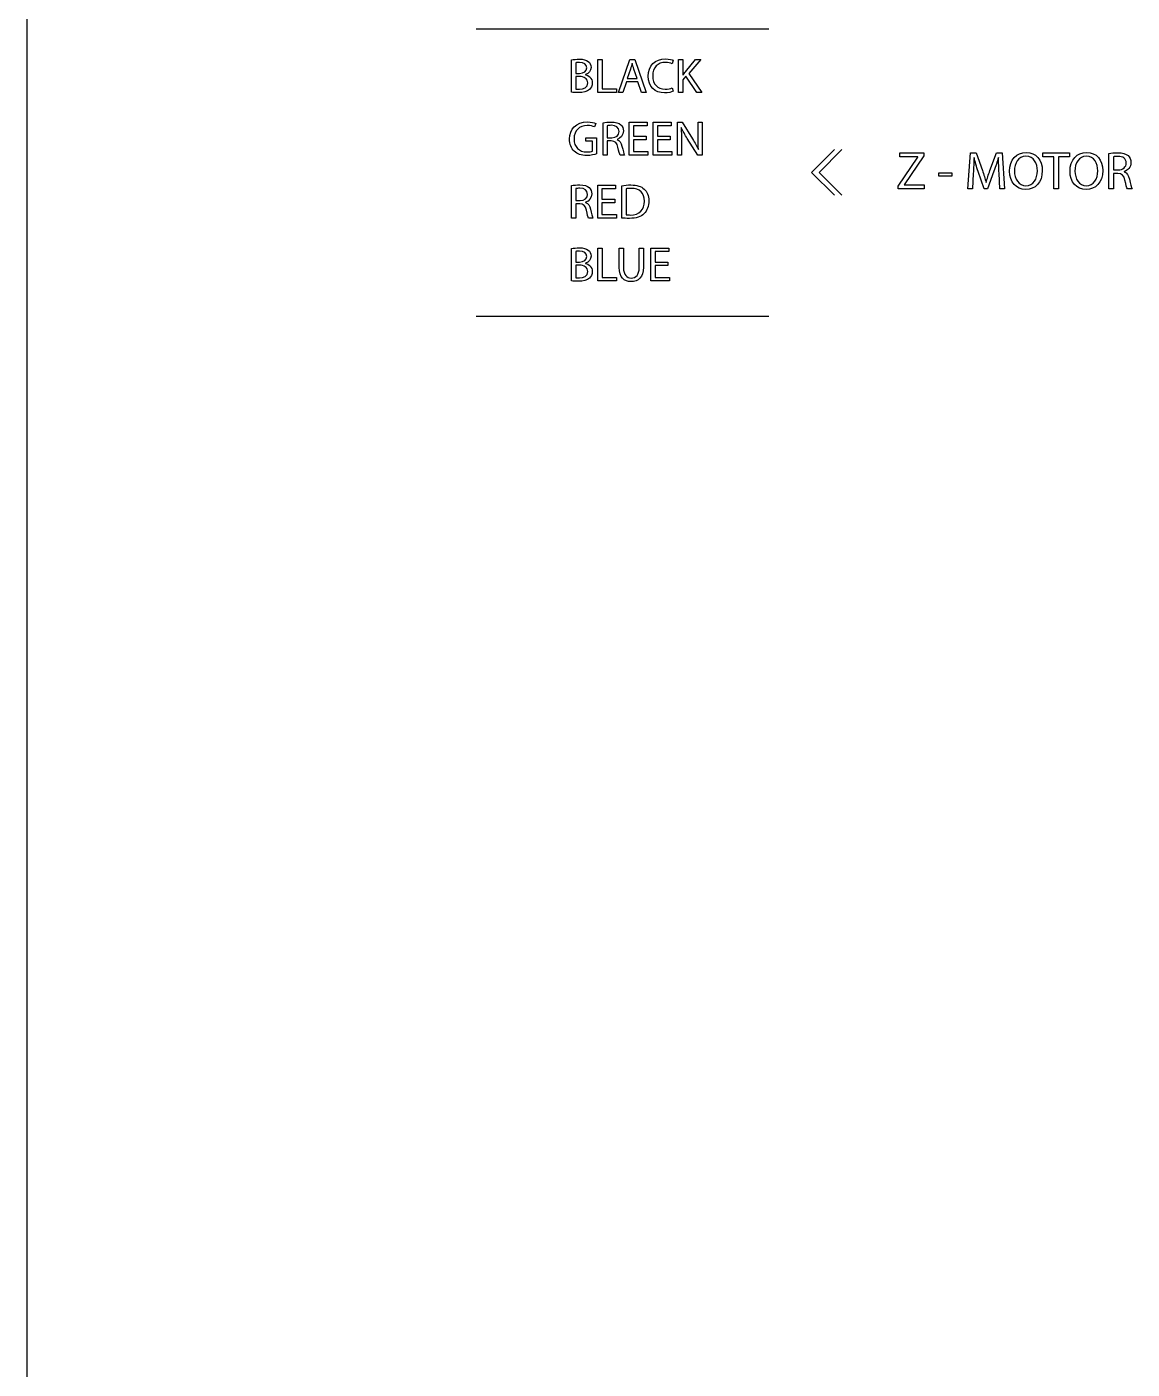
# Model space of a CAD drawing. Header units: millimetres. Extents: x -1949 to 1995, y -2739 to 1842.
# Drawn here: x -392.7 to -304.8, y -893.8 to -787.1 of the extents above; entities that cross this region are included whole.
import ezdxf

# ---------------------------------------------------------------- set-up
doc = ezdxf.new("R2010")
doc.units = ezdxf.units.MM
doc.layers.get('0').update_dxf_attribs({"lineweight": 25, "true_color": 0xffffff})
doc.layers.add('Referance lines', color=2, linetype='Continuous', lineweight=0, true_color=0xffff00)

msp = doc.modelspace()

# ---------------------------------------------------------------- linework, layer by layer
msp.add_line((-392.68, -636.89), (-392.68, -1450.25))
at = {"color": 5, "true_color": 0x0000ff}
for points in [[(-356.97, -787.23), (-333.69, -787.23)], [(-349.38, -792.26), (-349.38, -789.69), (-349.38, -789.69)], [(-347.28, -789.65), (-346.94, -789.65), (-346.94, -791.98), (-345.82, -791.98), (-345.82, -792.27), (-347.28, -792.27), (-347.28, -789.65), (-347.28, -789.65)], [(-345.02, -791.44), (-345.3, -792.27), (-345.64, -792.27), (-344.75, -789.65), (-344.35, -789.65), (-343.46, -792.27), (-343.82, -792.27), (-344.1, -791.44), (-345.02, -791.44), (-345.02, -791.44)], [(-340.88, -789.65), (-340.54, -789.65), (-340.54, -790.91), (-340.53, -790.91)], [(-340.32, -790.63), (-339.53, -789.65), (-339.11, -789.65), (-340.05, -790.76), (-339.03, -792.27), (-339.43, -792.27), (-340.29, -790.98), (-340.54, -791.27), (-340.54, -792.27), (-340.88, -792.27), (-340.88, -789.65), (-340.88, -789.65)], [(-349.04, -789.91), (-349.04, -790.76), (-349.04, -790.76)], [(-349.04, -790.76), (-348.74, -790.76)], [(-344.7, -790.42), (-344.95, -791.18), (-344.16, -791.18), (-344.16, -791.18)], [(-344.56, -789.95), (-344.57, -789.95)], [(-344.16, -791.18), (-344.42, -790.43)], [(-341.3, -789.72), (-341.38, -790)], [(-348.76, -791.01), (-349.04, -791.01), (-349.04, -792.01), (-349.04, -792.01)], [(-348.27, -790.86), (-348.27, -790.87)], [(-341.37, -791.91), (-341.31, -792.18), (-341.31, -792.18)], [(-347.46, -794.74), (-347.55, -795.02)], [(-346.22, -796.13), (-346.54, -796.13), (-346.54, -797.26), (-346.87, -797.26), (-346.87, -794.68), (-346.87, -794.68)], [(-346.54, -794.92), (-346.54, -795.88), (-346.54, -795.88)], [(-343.44, -796.04), (-344.45, -796.04), (-344.45, -796.98), (-343.32, -796.98), (-343.32, -797.26), (-344.79, -797.26), (-344.79, -794.65), (-343.37, -794.65), (-343.37, -794.93), (-344.45, -794.93), (-344.45, -795.76), (-343.44, -795.76), (-343.44, -796.04), (-343.44, -796.04)], [(-341.53, -796.04), (-342.54, -796.04), (-342.54, -796.98), (-341.41, -796.98), (-341.41, -797.26), (-342.88, -797.26), (-342.88, -794.65), (-341.47, -794.65), (-341.47, -794.93), (-342.54, -794.93), (-342.54, -795.76), (-341.53, -795.76), (-341.53, -796.04), (-341.53, -796.04)], [(-340.97, -797.26), (-340.97, -794.65), (-340.6, -794.65), (-339.76, -795.97)], [(-339.32, -795.74), (-339.32, -794.65), (-339, -794.65), (-339, -797.26), (-339.35, -797.26), (-340.18, -795.94)], [(-347.72, -796.94), (-347.72, -796.16), (-348.25, -796.16), (-348.25, -795.89), (-347.39, -795.89), (-347.39, -797.15), (-347.39, -797.15)], [(-346.54, -795.88), (-346.19, -795.88)], [(-345.75, -796.01), (-345.75, -796.02)], [(-340.66, -795.06), (-340.67, -795.07)], [(-340.65, -796.15), (-340.65, -797.26), (-340.97, -797.26), (-340.97, -797.26)], [(-339.3, -796.82), (-339.28, -796.82)], [(-328.49, -800.44), (-330.31, -798.63), (-328.49, -796.81)], [(-327.89, -800.44), (-329.71, -798.63), (-327.89, -796.81)], [(-323.43, -799.73), (-321.85, -797.41), (-321.85, -797.4), (-323.29, -797.4), (-323.29, -797.09), (-321.37, -797.09), (-321.37, -797.32), (-322.94, -799.62), (-322.94, -799.63), (-321.35, -799.63), (-321.35, -799.94), (-323.43, -799.94), (-323.43, -799.73), (-323.43, -799.73)], [(-317.45, -798.72), (-317.52, -799.94), (-317.88, -799.94), (-317.68, -797.09), (-317.21, -797.09), (-316.72, -798.47)], [(-316.12, -798.47), (-315.61, -797.09), (-315.14, -797.09), (-314.96, -799.94), (-315.33, -799.94), (-315.4, -798.69), (-315.4, -798.69)], [(-311.04, -797.4), (-311.91, -797.4), (-311.91, -797.09), (-309.8, -797.09), (-309.8, -797.4), (-310.67, -797.4), (-310.67, -799.94), (-311.04, -799.94), (-311.04, -797.4), (-311.04, -797.4)], [(-305.96, -798.71), (-306.31, -798.71), (-306.31, -799.94), (-306.68, -799.94), (-306.68, -797.13), (-306.68, -797.13)], [(-345.17, -797.26), (-345.52, -797.26)], [(-317.38, -797.46), (-317.39, -797.46)], [(-315.44, -797.46), (-315.45, -797.46)], [(-306.31, -797.39), (-306.31, -798.43), (-306.31, -798.43)], [(-320.19, -798.67), (-319.15, -798.67), (-319.15, -798.94), (-320.19, -798.94), (-320.19, -798.67), (-320.19, -798.67)], [(-315.81, -798.54), (-316.31, -799.93), (-316.59, -799.93), (-317.06, -798.57)], [(-306.31, -798.43), (-305.93, -798.43)], [(-305.45, -798.57), (-305.45, -798.59)], [(-348.73, -801.13), (-349.04, -801.13), (-349.04, -802.27), (-349.38, -802.27), (-349.38, -799.68), (-349.38, -799.68)], [(-349.04, -799.92), (-349.04, -800.88), (-349.04, -800.88)], [(-345.94, -801.04), (-346.96, -801.04), (-346.96, -801.98), (-345.82, -801.98), (-345.82, -802.27), (-347.3, -802.27), (-347.3, -799.65), (-345.88, -799.65), (-345.88, -799.93), (-346.96, -799.93), (-346.96, -800.76), (-345.94, -800.76), (-345.94, -801.04), (-345.94, -801.04)], [(-345.38, -802.26), (-345.38, -799.69), (-345.38, -799.69)], [(-345.05, -799.93), (-345.05, -802), (-345.05, -802)], [(-316.43, -799.43), (-316.42, -799.43)], [(-304.82, -799.94), (-305.2, -799.94)], [(-349.04, -800.88), (-348.7, -800.88)], [(-348.26, -801.01), (-348.26, -801.02)], [(-347.68, -802.26), (-348.03, -802.26)], [(-347.28, -804.65), (-346.94, -804.65), (-346.94, -806.98), (-345.82, -806.98), (-345.82, -807.26), (-347.28, -807.26), (-347.28, -804.65), (-347.28, -804.65)], [(-345.59, -806.19), (-345.59, -804.65), (-345.25, -804.65), (-345.25, -804.65)], [(-345.25, -804.65), (-345.25, -806.2)], [(-344, -806.2), (-344, -804.65), (-343.66, -804.65), (-343.66, -806.18)], [(-341.73, -806.04), (-342.74, -806.04), (-342.74, -806.98), (-341.6, -806.98), (-341.6, -807.26), (-343.08, -807.26), (-343.08, -804.65), (-341.66, -804.65), (-341.66, -804.93), (-342.74, -804.93), (-342.74, -805.76), (-341.73, -805.76), (-341.73, -806.04), (-341.73, -806.04)], [(-349.38, -807.26), (-349.38, -804.69), (-349.38, -804.69)], [(-349.04, -804.91), (-349.04, -805.76), (-349.04, -805.76)], [(-349.04, -805.76), (-348.74, -805.76)], [(-348.76, -806.01), (-349.04, -806.01), (-349.04, -807.01), (-349.04, -807.01)], [(-348.27, -805.86), (-348.27, -805.87)], [(-356.97, -810.06), (-333.69, -810.06)]]:
    msp.add_lwpolyline(points, dxfattribs=at)
for points in [[(-349.38, -789.69), (-349.23, -789.65), (-349, -789.63), (-348.76, -789.63)], [(-348.76, -789.63), (-348.43, -789.63), (-348.21, -789.69), (-348.05, -789.82)], [(-343.29, -790.98), (-343.29, -790.16), (-342.73, -789.61), (-341.92, -789.61)], [(-341.92, -789.61), (-341.6, -789.61), (-341.39, -789.68), (-341.3, -789.72)], [(-348.74, -789.89), (-348.9, -789.89), (-348.99, -789.9), (-349.04, -789.91)], [(-348.17, -790.32), (-348.17, -790.01), (-348.4, -789.89), (-348.74, -789.89)], [(-348.74, -790.76), (-348.38, -790.76), (-348.17, -790.57), (-348.17, -790.32)], [(-347.83, -790.28), (-347.83, -790.54), (-348, -790.76), (-348.27, -790.86)], [(-348.05, -789.82), (-347.91, -789.92), (-347.83, -790.08), (-347.83, -790.28)], [(-344.57, -789.95), (-344.6, -790.1), (-344.64, -790.26), (-344.7, -790.42)], [(-344.42, -790.43), (-344.48, -790.25), (-344.52, -790.1), (-344.56, -789.95)], [(-341.91, -789.89), (-342.52, -789.89), (-342.93, -790.28), (-342.93, -790.97)], [(-341.38, -790), (-341.51, -789.94), (-341.69, -789.89), (-341.91, -789.89)], [(-340.53, -790.91), (-340.46, -790.81), (-340.39, -790.72), (-340.32, -790.63)], [(-348.09, -791.52), (-348.09, -791.16), (-348.4, -791.01), (-348.76, -791.01)], [(-348.76, -792.02), (-348.41, -792.02), (-348.09, -791.9), (-348.09, -791.52)], [(-348.27, -790.87), (-348.02, -790.93), (-347.73, -791.13), (-347.73, -791.52)], [(-347.73, -791.52), (-347.73, -791.74), (-347.82, -791.92), (-347.96, -792.04)], [(-342, -792.31), (-342.73, -792.31), (-343.29, -791.84), (-343.29, -790.98)], [(-342.93, -790.97), (-342.93, -791.61), (-342.56, -792.02), (-341.93, -792.02)], [(-348.86, -792.29), (-349.09, -792.29), (-349.27, -792.27), (-349.38, -792.26)], [(-349.04, -792.01), (-348.97, -792.02), (-348.88, -792.02), (-348.76, -792.02)], [(-347.96, -792.04), (-348.14, -792.21), (-348.43, -792.29), (-348.86, -792.29)], [(-341.31, -792.18), (-341.43, -792.25), (-341.68, -792.31), (-342, -792.31)], [(-341.93, -792.02), (-341.72, -792.02), (-341.51, -791.98), (-341.37, -791.91)], [(-349.54, -795.97), (-349.54, -795.19), (-349, -794.62), (-348.12, -794.62)], [(-348.13, -794.91), (-348.76, -794.91), (-349.18, -795.3), (-349.18, -795.96)], [(-347.55, -795.02), (-347.69, -794.95), (-347.86, -794.91), (-348.13, -794.91)], [(-348.12, -794.62), (-347.82, -794.62), (-347.58, -794.69), (-347.46, -794.74)], [(-346.87, -794.68), (-346.7, -794.65), (-346.46, -794.63), (-346.23, -794.63)], [(-346.2, -794.89), (-346.37, -794.89), (-346.48, -794.91), (-346.54, -794.92)], [(-346.23, -794.63), (-345.87, -794.63), (-345.63, -794.7), (-345.47, -794.84)], [(-345.6, -795.38), (-345.6, -795.04), (-345.85, -794.89), (-346.2, -794.89)], [(-345.47, -794.84), (-345.34, -794.96), (-345.26, -795.14), (-345.26, -795.34)], [(-349.17, -796.95), (-349.4, -796.73), (-349.54, -796.38), (-349.54, -795.97)], [(-349.18, -795.96), (-349.18, -796.62), (-348.78, -797.01), (-348.17, -797.01)], [(-346.19, -795.88), (-345.83, -795.88), (-345.6, -795.68), (-345.6, -795.38)], [(-345.26, -795.34), (-345.26, -795.69), (-345.48, -795.91), (-345.75, -796.01)], [(-345.75, -796.02), (-345.56, -796.09), (-345.43, -796.28), (-345.37, -796.55)], [(-340.67, -795.07), (-340.65, -795.4), (-340.65, -795.71), (-340.65, -796.15)], [(-340.18, -795.94), (-340.36, -795.65), (-340.53, -795.35), (-340.66, -795.06)], [(-339.76, -795.97), (-339.57, -796.28), (-339.42, -796.55), (-339.3, -796.82)], [(-339.28, -796.82), (-339.32, -796.47), (-339.32, -796.15), (-339.32, -795.74)], [(-348.19, -797.29), (-348.59, -797.29), (-348.92, -797.19), (-349.17, -796.95)], [(-347.39, -797.15), (-347.54, -797.21), (-347.84, -797.29), (-348.19, -797.29)], [(-348.17, -797.01), (-347.95, -797.01), (-347.8, -796.98), (-347.72, -796.94)], [(-345.69, -796.64), (-345.77, -796.28), (-345.91, -796.14), (-346.22, -796.13)], [(-345.52, -797.26), (-345.56, -797.19), (-345.62, -796.97), (-345.69, -796.64)], [(-345.37, -796.55), (-345.29, -796.91), (-345.23, -797.16), (-345.17, -797.26)], [(-314.56, -798.54), (-314.56, -797.63), (-314.01, -797.04), (-313.24, -797.04)], [(-313.24, -797.04), (-312.46, -797.04), (-311.96, -797.64), (-311.96, -798.49)], [(-309.76, -798.54), (-309.76, -797.63), (-309.21, -797.04), (-308.44, -797.04)], [(-308.44, -797.04), (-307.66, -797.04), (-307.16, -797.64), (-307.16, -798.49)], [(-306.68, -797.13), (-306.49, -797.1), (-306.22, -797.07), (-305.97, -797.07)], [(-305.97, -797.07), (-305.58, -797.07), (-305.32, -797.15), (-305.15, -797.3)], [(-317.39, -797.46), (-317.4, -797.82), (-317.42, -798.29), (-317.45, -798.72)], [(-317.06, -798.57), (-317.19, -798.16), (-317.3, -797.8), (-317.38, -797.46)], [(-315.45, -797.46), (-315.55, -797.79), (-315.67, -798.15), (-315.81, -798.54)], [(-315.4, -798.69), (-315.42, -798.29), (-315.44, -797.81), (-315.44, -797.46)], [(-313.26, -797.34), (-313.87, -797.34), (-314.18, -797.91), (-314.18, -798.53)], [(-312.35, -798.5), (-312.35, -797.93), (-312.64, -797.34), (-313.26, -797.34)], [(-308.46, -797.34), (-309.07, -797.34), (-309.37, -797.91), (-309.37, -798.53)], [(-307.55, -798.5), (-307.55, -797.93), (-307.84, -797.34), (-308.46, -797.34)], [(-305.95, -797.36), (-306.12, -797.36), (-306.25, -797.37), (-306.31, -797.39)], [(-305.29, -797.89), (-305.29, -797.52), (-305.56, -797.36), (-305.95, -797.36)], [(-305.93, -798.43), (-305.54, -798.43), (-305.29, -798.21), (-305.29, -797.89)], [(-304.92, -797.85), (-304.92, -798.22), (-305.16, -798.47), (-305.45, -798.57)], [(-305.15, -797.3), (-305.01, -797.43), (-304.92, -797.62), (-304.92, -797.85)], [(-316.72, -798.47), (-316.6, -798.82), (-316.51, -799.13), (-316.43, -799.43)], [(-316.42, -799.43), (-316.35, -799.14), (-316.25, -798.83), (-316.12, -798.47)], [(-313.28, -799.99), (-314.04, -799.99), (-314.56, -799.4), (-314.56, -798.54)], [(-314.18, -798.53), (-314.18, -799.14), (-313.85, -799.69), (-313.26, -799.69)], [(-311.96, -798.49), (-311.96, -799.47), (-312.55, -799.99), (-313.28, -799.99)], [(-313.26, -799.69), (-312.68, -799.69), (-312.35, -799.15), (-312.35, -798.5)], [(-308.48, -799.99), (-309.24, -799.99), (-309.76, -799.4), (-309.76, -798.54)], [(-309.37, -798.53), (-309.37, -799.14), (-309.04, -799.69), (-308.46, -799.69)], [(-307.16, -798.49), (-307.16, -799.47), (-307.75, -799.99), (-308.48, -799.99)], [(-308.46, -799.69), (-307.88, -799.69), (-307.55, -799.15), (-307.55, -798.5)], [(-305.39, -799.26), (-305.47, -798.87), (-305.63, -798.72), (-305.96, -798.71)], [(-305.45, -798.59), (-305.24, -798.66), (-305.11, -798.86), (-305.04, -799.16)], [(-305.2, -799.94), (-305.25, -799.86), (-305.31, -799.62), (-305.39, -799.26)], [(-305.04, -799.16), (-304.95, -799.56), (-304.88, -799.83), (-304.82, -799.94)], [(-349.38, -799.68), (-349.21, -799.65), (-348.96, -799.63), (-348.73, -799.63)], [(-348.71, -799.89), (-348.87, -799.89), (-348.99, -799.91), (-349.04, -799.92)], [(-348.73, -799.63), (-348.37, -799.63), (-348.14, -799.7), (-347.98, -799.84)], [(-348.11, -800.38), (-348.11, -800.04), (-348.35, -799.89), (-348.71, -799.89)], [(-348.7, -800.88), (-348.34, -800.88), (-348.11, -800.68), (-348.11, -800.38)], [(-347.77, -800.34), (-347.77, -800.69), (-347.99, -800.91), (-348.26, -801.01)], [(-347.98, -799.84), (-347.85, -799.96), (-347.77, -800.14), (-347.77, -800.34)], [(-345.38, -799.69), (-345.18, -799.65), (-344.93, -799.63), (-344.67, -799.63)], [(-344.65, -799.9), (-344.83, -799.9), (-344.96, -799.91), (-345.05, -799.93)], [(-344.67, -799.63), (-344.18, -799.63), (-343.84, -799.75), (-343.61, -799.96)], [(-343.59, -800.91), (-343.59, -800.29), (-343.94, -799.9), (-344.65, -799.9)], [(-343.61, -799.96), (-343.37, -800.17), (-343.23, -800.47), (-343.23, -800.89)], [(-348.2, -801.64), (-348.28, -801.28), (-348.42, -801.14), (-348.73, -801.13)], [(-348.26, -801.02), (-348.06, -801.09), (-347.94, -801.28), (-347.88, -801.55)], [(-344.71, -802.02), (-343.98, -802.02), (-343.59, -801.61), (-343.59, -800.91)], [(-343.23, -800.89), (-343.23, -801.32), (-343.37, -801.67), (-343.61, -801.91)], [(-348.03, -802.26), (-348.07, -802.19), (-348.13, -801.97), (-348.2, -801.64)], [(-347.88, -801.55), (-347.79, -801.91), (-347.73, -802.16), (-347.68, -802.26)], [(-344.77, -802.29), (-345.02, -802.29), (-345.21, -802.28), (-345.38, -802.26)], [(-345.05, -802), (-344.96, -802.01), (-344.84, -802.02), (-344.71, -802.02)], [(-343.61, -801.91), (-343.86, -802.16), (-344.26, -802.29), (-344.77, -802.29)], [(-349.38, -804.69), (-349.23, -804.65), (-349, -804.63), (-348.76, -804.63)], [(-348.76, -804.63), (-348.43, -804.63), (-348.21, -804.69), (-348.05, -804.82)], [(-348.74, -804.89), (-348.9, -804.89), (-348.99, -804.9), (-349.04, -804.91)], [(-348.17, -805.32), (-348.17, -805.01), (-348.4, -804.89), (-348.74, -804.89)], [(-348.74, -805.76), (-348.38, -805.76), (-348.17, -805.57), (-348.17, -805.32)], [(-347.83, -805.28), (-347.83, -805.54), (-348, -805.76), (-348.27, -805.86)], [(-348.05, -804.82), (-347.91, -804.92), (-347.83, -805.08), (-347.83, -805.28)], [(-348.09, -806.52), (-348.09, -806.16), (-348.4, -806.01), (-348.76, -806.01)], [(-348.76, -807.02), (-348.41, -807.02), (-348.09, -806.9), (-348.09, -806.52)], [(-348.27, -805.87), (-348.02, -805.93), (-347.73, -806.13), (-347.73, -806.52)], [(-347.73, -806.52), (-347.73, -806.74), (-347.82, -806.92), (-347.96, -807.04)], [(-344.65, -807.31), (-345.19, -807.31), (-345.59, -807), (-345.59, -806.19)], [(-345.25, -806.2), (-345.25, -806.78), (-344.99, -807.03), (-344.64, -807.03)], [(-343.66, -806.18), (-343.66, -806.98), (-344.08, -807.31), (-344.65, -807.31)], [(-344.64, -807.03), (-344.26, -807.03), (-344, -806.78), (-344, -806.2)], [(-348.86, -807.29), (-349.09, -807.29), (-349.27, -807.27), (-349.38, -807.26)], [(-349.04, -807.01), (-348.97, -807.02), (-348.88, -807.02), (-348.76, -807.02)], [(-347.96, -807.04), (-348.14, -807.21), (-348.43, -807.29), (-348.86, -807.29)]]:
    msp.add_open_spline(points, degree=3, dxfattribs=at)
at = {"layer": 'Referance lines', "color": 2, "true_color": 0xffff00}
for p, q in [((-392.68, -608.39), (-392.68, -1808.39)), ((-392.68, -636.89), (-392.68, -1450.25))]:
    msp.add_line(p, q, dxfattribs=at)
at = {"layer": 'Referance lines'}
msp.add_line((-392.68, -636.89), (-392.68, -1450.25), dxfattribs=at)

doc.saveas('drawing.dxf')
